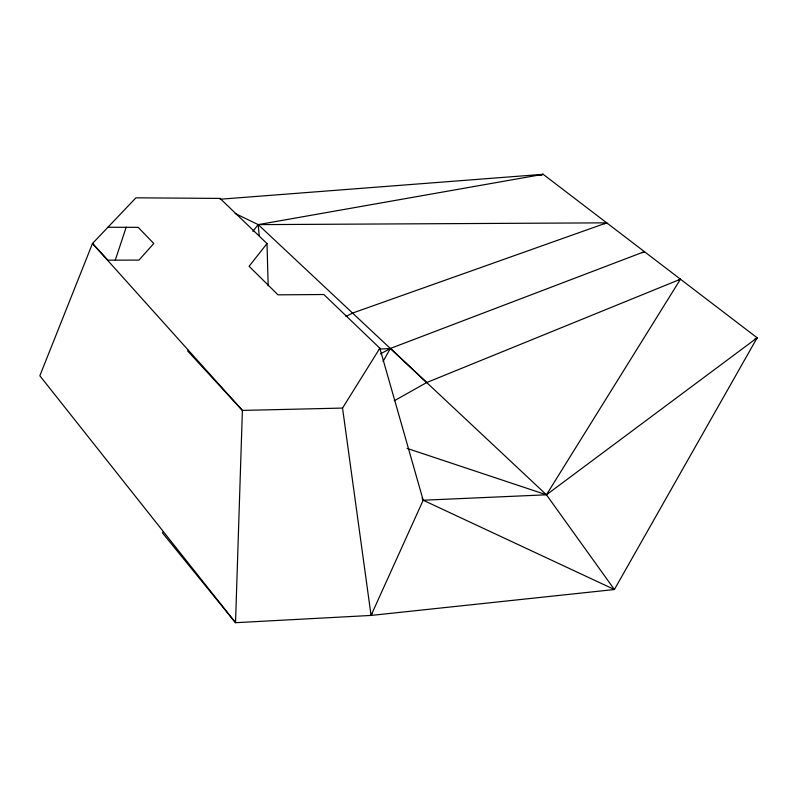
<?xml version="1.0" encoding="UTF-8"?>
<svg xmlns="http://www.w3.org/2000/svg" width="797" height="797" viewBox="0 0 797 797"><rect width="100%" height="100%" fill="white"/><g stroke="black" fill="none" stroke-linecap="round" stroke-linejoin="round"><path stroke-width="1.2" d="M115.296 260.071L126.195 227.195M379.84 348.239L342.541 408.074L371.063 615.433L423.187 500.227L379.84 348.239L323.841 294.521L278.014 294.84L249.092 266.288L267.015 243.573L220.042 198.413L135.928 197.825L92.502 243.483L39.85 375.766L235.533 622.696L371.063 615.433L614.387 589.531L757.15 337.798L543.165 174.304L220.062 199.23M383.058 361.44L390.341 348.468L644.414 251.663L642.153 252.709M371.063 615.433L372.199 613.222M394.316 400.722L426.704 382.55L680.469 279.209L546.453 494.798L423.187 500.227L422.111 497.995M163.395 531.669L162.498 532.944L235.533 622.696L242.388 410.415L92.502 243.483L107.904 260.161L138.947 260.101L153.781 243.513L138.18 227.344L107.934 227.255M188.371 350.242L187.723 351.069L242.388 410.415L342.541 408.074M252.838 231.369L258.208 224.624L543.165 174.304L540.854 175.22M755.237 339.383L757.15 337.798L754.968 338.994M757.15 337.798L546.453 494.798L407.118 448.402M380.498 353.828L390.53 348.448L426.704 382.55M345.978 316.449L352.573 313.072L606.706 222.841L258.208 224.624L235.145 213.466M678.237 280.305L680.469 279.209M604.435 223.837L606.706 222.841M539.549 175.22L543.165 174.304M379.183 349.106L390.291 348.568M423.187 500.227L614.387 589.531L546.453 494.798L258.208 224.624L259.214 235.723M267.015 243.573L268.171 285.784"/></g></svg>
